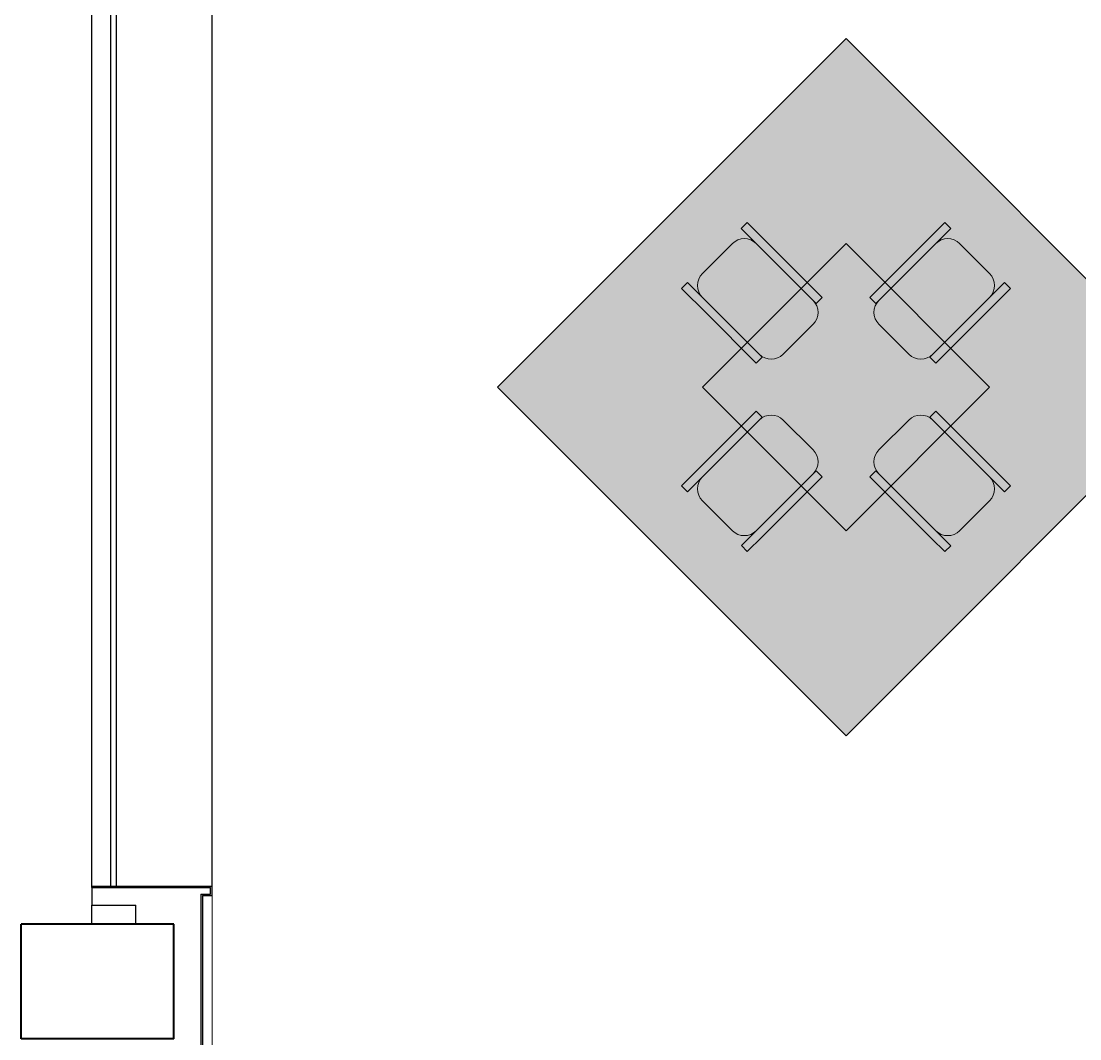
# Model space of a CAD drawing. Header units: millimetres. Extents: x 14520794 to 14796193, y 1415067 to 1454683.
# Drawn here: x 14781893 to 14787441, y 1433233 to 1438565 of the extents above; entities that cross this region are included whole.
import ezdxf

# ---------------------------------------------------------------- set-up
doc = ezdxf.new("R2010")
doc.units = ezdxf.units.MM
doc.header["$LTSCALE"] = 0.01
doc.header["$MEASUREMENT"] = 0
for name, color, linetype in [('12', 12, 'Continuous'), ('GLASS', 5, 'Continuous'), ('LIGHT', 2, 'Continuous')]:
    doc.layers.add(name, color=color, linetype=linetype)
for name, color, linetype, lineweight in [('COL', 5, 'Continuous', 40), ('DIM', 6, 'Continuous', 13), ('fur_h', 32, 'Continuous', 13), ('HATCH', 8, 'Continuous', 15), ('partition', 34, 'Continuous', 30), ('WALL', 7, 'Continuous', 30)]:
    doc.layers.add(name, color=color, linetype=linetype, lineweight=lineweight)

# ---------------------------------------------------------------- blocks, each defined once
blk = doc.blocks.new('4353')
at = {"layer": 'fur_h'}
for p, q in [((11365805, 3814147.4), (11365771.2, 3814119.5)), ((11365771.2, 3814119.5), (11365889.1, 3813976.9)), ((11365922.9, 3814004.9), (11365805, 3814147.4)), ((11365717.6, 3814046.7), (11365548.7, 3813906.9)), ((11365922.9, 3814004.9), (11366154.4, 3813725)), ((11366823.7, 3814050.9), (11366739.2, 3813981.1)), ((11366767.2, 3813947.3), (11366851.7, 3814017.1)), ((11366851.7, 3814017.1), (11366823.7, 3814050.9)), ((11366304.1, 3813991.1), (11365493.1, 3813320.4)), ((11366120.6, 3813697), (11365889.1, 3813976.9)), ((11366974.9, 3813180.1), (11366304.1, 3813991.1)), ((11366739.2, 3813981.1), (11366401.3, 3813701.6)), ((11366429.3, 3813667.8), (11366767.2, 3813947.3)), ((11367030.4, 3813766.6), (11366890.7, 3813935.6)), ((11365467.1, 3813867.9), (11365433.3, 3813840)), ((11365433.3, 3813840), (11365551.2, 3813697.5)), ((11365585, 3813725.4), (11365467.1, 3813867.9)), ((11365816.4, 3813445.5), (11365585, 3813725.4)), ((11366154.4, 3813725), (11366120.6, 3813697)), ((11365551.2, 3813697.5), (11365782.6, 3813417.6)), ((11366401.3, 3813701.6), (11366429.3, 3813667.8)), ((11367103.2, 3813713), (11367018.7, 3813643.1)), ((11367046.7, 3813609.3), (11367131.1, 3813679.2)), ((11367131.1, 3813679.2), (11367103.2, 3813713)), ((11366680.8, 3813363.7), (11367018.7, 3813643.1)), ((11366094.9, 3813590.5), (11365925.9, 3813450.7)), ((11367046.7, 3813609.3), (11366708.7, 3813329.9)), ((11366574.2, 3813389.3), (11366434.5, 3813558.3)), ((11365782.6, 3813417.6), (11365816.4, 3813445.5)), ((11366708.7, 3813329.9), (11366680.8, 3813363.7)), ((11365493.1, 3813320.4), (11366163.8, 3812509.4)), ((11366163.8, 3812509.4), (11366974.9, 3813180.1)), ((11365421.3, 3812891.2), (11365759.2, 3813170.6)), ((11365787.2, 3813136.8), (11365449.3, 3812857.4)), ((11365759.2, 3813170.6), (11365787.2, 3813136.8)), ((11365893.8, 3813111.2), (11366033.5, 3812942.2)), ((11366685.3, 3813082.9), (11366651.5, 3813055)), ((11366974.3, 3812733.5), (11366685.3, 3813082.9)), ((11366373.1, 3812910), (11366542, 3813049.8)), ((11366651.5, 3813055), (11366940.5, 3812705.5)), ((11365421.3, 3812891.2), (11365336.8, 3812821.3)), ((11365364.8, 3812787.5), (11365449.3, 3812857.4)), ((11365336.8, 3812821.3), (11365364.8, 3812787.5)), ((11366038.7, 3812832.7), (11365700.8, 3812553.2)), ((11365728.7, 3812519.4), (11366066.7, 3812798.9)), ((11366066.7, 3812798.9), (11366038.7, 3812832.7)), ((11366313.6, 3812775.5), (11366347.4, 3812803.5)), ((11366347.4, 3812803.5), (11366636.4, 3812454)), ((11366602.6, 3812426.1), (11366313.6, 3812775.5)), ((11365437.6, 3812733.9), (11365577.3, 3812564.9)), ((11366940.5, 3812705.5), (11367000.9, 3812632.6)), ((11367034.7, 3812660.5), (11366974.3, 3812733.5)), ((11367000.9, 3812632.6), (11367034.7, 3812660.5)), ((11366750.4, 3812453.8), (11366919.3, 3812593.6)), ((11365700.8, 3812553.2), (11365616.3, 3812483.4)), ((11365644.2, 3812449.6), (11365728.7, 3812519.4)), ((11365616.3, 3812483.4), (11365644.2, 3812449.6)), ((11366602.6, 3812426.1), (11366662.9, 3812353.1)), ((11366696.7, 3812381), (11366636.4, 3812454)), ((11366662.9, 3812353.1), (11366696.7, 3812381))]:
    blk.add_line(p, q, dxfattribs=at)
for centre, start, end in [((11365773.5, 3813979.1), 39.5903, 129.5903), ((11366823.1, 3813879.7), 39.5903, 129.5903), ((11365604.5, 3813839.3), 129.5903, 219.5903), ((11366962.8, 3813710.7), 309.5903, 39.5903), ((11366039, 3813658), 309.5903, 39.5903), ((11366502.1, 3813614.2), 129.5903, 219.5903), ((11365870, 3813518.3), 219.5903, 309.5903), ((11366641.8, 3813445.2), 219.5903, 309.5903), ((11365826.2, 3813055.3), 39.5903, 129.5903), ((11366597.9, 3812982.2), 39.5903, 129.5903), ((11365965.9, 3812886.3), 309.5903, 39.5903), ((11366429, 3812842.5), 129.5903, 219.5903), ((11365505.2, 3812789.8), 129.5903, 219.5903), ((11366863.4, 3812661.1), 309.5903, 39.5903), ((11365644.9, 3812620.8), 219.5903, 309.5903), ((11366694.5, 3812521.4), 219.5903, 309.5903)]:
    blk.add_arc(centre, 87.7, start, end, dxfattribs=at)

msp = doc.modelspace()

# ---------------------------------------------------------------- hatches: boundary and pattern name
at = {"layer": 'DIM', "ltscale": 5000, "true_color": 0x58ba48}
h = msp.add_hatch(color=85, dxfattribs=at)
h.dxf.hatch_style = 1
edge = h.paths.add_edge_path()
edge.add_arc((14789543.4, 1440132.2), 1959.8, 0, 360)
h.paths.add_polyline_path([(14791044.6, 1436647.6), (14792871.4, 1434820.9), (14794698.1, 1436647.6), (14792871.4, 1438474.4)])
h.paths.add_polyline_path([(14784388.7, 1436647.6), (14786215.5, 1434820.9), (14788042.2, 1436647.6), (14786215.5, 1438474.4)])
h.paths.add_polyline_path([(14787716.7, 1433608.3), (14789543.4, 1431781.6), (14791370.2, 1433608.3), (14789543.4, 1435435.1)])

# ---------------------------------------------------------------- linework, layer by layer
at = {"layer": '12'}
for p, q in [((14782263.4, 1434033.4), (14782893.4, 1434033.4)), ((14782263.4, 1434025.4), (14782263.4, 1434033.4)), ((14782263.4, 1434025.4), (14782885.4, 1434025.4)), ((14782885.4, 1433991.4), (14782885.4, 1434025.4)), ((14782893.4, 1433983.4), (14782893.4, 1434033.4)), ((14782835.4, 1433991.4), (14782835.4, 1433075.4)), ((14782835.4, 1433991.4), (14782885.4, 1433991.4)), ((14782843.4, 1433983.4), (14782843.4, 1433083.4)), ((14782843.4, 1433983.4), (14782893.4, 1433983.4))]:
    msp.add_line(p, q, dxfattribs=at)
at = {"layer": 'COL', "linetype": 'Continuous'}
for p, q in [((14781893.4, 1433233.6), (14781893.4, 1433833.6)), ((14782693.4, 1433833.6), (14781893.4, 1433833.6)), ((14782693.4, 1433233.6), (14782693.4, 1433833.6)), ((14782693.4, 1433233.6), (14781893.4, 1433233.6))]:
    msp.add_line(p, q, dxfattribs=at)
at = {"layer": 'GLASS'}
for p, q in [((14782363.4, 1434033.4), (14782363.4, 1439195.4)), ((14782393.4, 1434033.4), (14782393.4, 1439195.4))]:
    msp.add_line(p, q, dxfattribs=at)
at = {"layer": 'HATCH', "color": 9}
msp.add_lwpolyline([(14782893.4, 1442357.8), (14783632.9, 1442503.3, 0.120262), (14791887.5, 1446306.5), (14795763.4, 1446306.5), (14795763.4, 1427756.6), (14782994.7, 1427756.6), (14782843.4, 1427756.6), (14782843.4, 1428368.6), (14782893.4, 1428376.6), (14782893.4, 1442357.8)], format="xyb", dxfattribs=at)
at = {"layer": 'LIGHT'}
for p, q in [((14782263.4, 1434033.4), (14782263.4, 1439195.4)), ((14782893.4, 1434033.4), (14782893.4, 1439195.4)), ((14782263.4, 1434025.4), (14782263.4, 1433933.4))]:
    msp.add_line(p, q, dxfattribs=at)
at = {"layer": 'partition', "lineweight": 0}
msp.add_lwpolyline([(14784388.7, 1436647.6), (14786215.5, 1434820.9), (14788042.2, 1436647.6), (14786215.5, 1438474.4)], close=True, dxfattribs=at)
at = {"layer": 'WALL'}
for p, q in [((14782263.4, 1433833.6), (14782263.4, 1433933.4)), ((14782263.4, 1433933.4), (14782493.4, 1433933.4)), ((14782493.4, 1433833.6), (14782493.4, 1433933.4))]:
    msp.add_line(p, q, dxfattribs=at)

# ---------------------------------------------------------------- block references
at = {"layer": 'fur_h', "color": 9, "xscale": 1.01074570024467, "yscale": 1.01074570024467, "zscale": 1.01074570024467, "rotation": 5.409695644024989}
msp.add_blockref('4353', (3712376.3, -3483498.8), dxfattribs=at)

doc.saveas('drawing.dxf')
